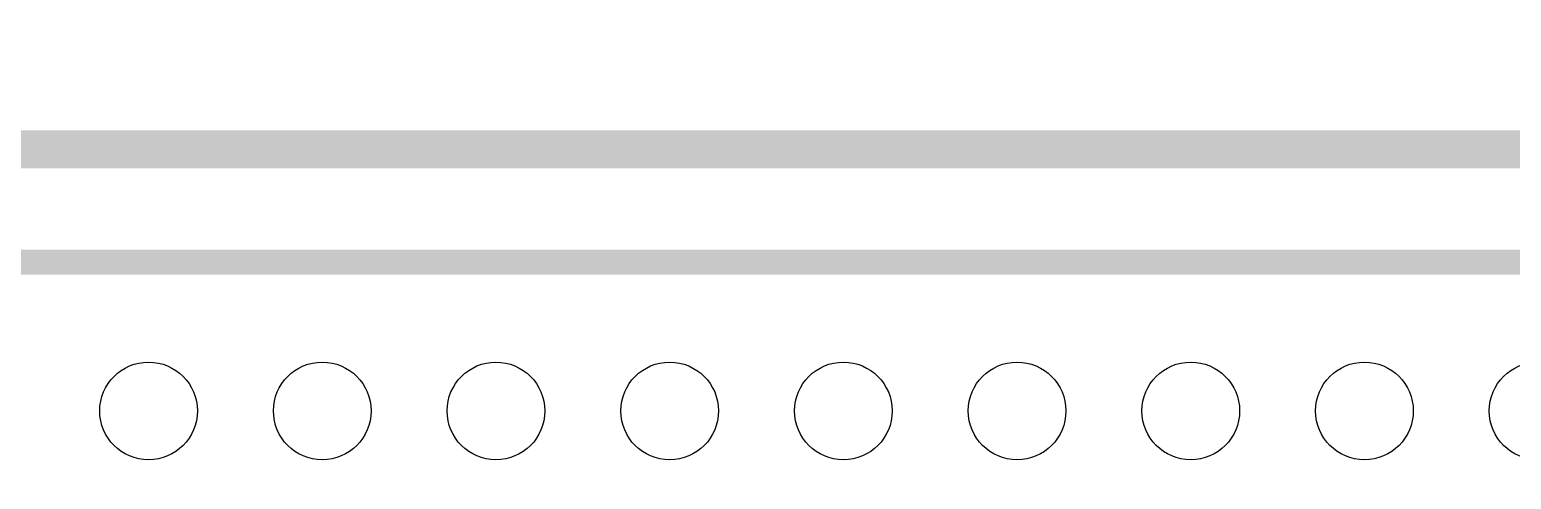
# Model space of a CAD drawing. Extents: x 2 to 176, y -19 to 159.
# Drawn here: x 107.77 to 113.74, y 113.83 to 115.65 of the extents above; entities that cross this region are included whole.
import ezdxf

# ---------------------------------------------------------------- set-up
doc = ezdxf.new("R2010")
doc.units = 0
for name, color, linetype in [('BG_SILKSCREEN_TOP', 7, 'CONTINUOUS'), ('PG_SILKSCREEN_TOP', 7, 'CONTINUOUS'), ('PIN_TOP', 92, 'CONTINUOUS')]:
    doc.layers.add(name, color=color, linetype=linetype)

msp = doc.modelspace()

# ---------------------------------------------------------------- linework, layer by layer
at = {"layer": 'BG_SILKSCREEN_TOP', "const_width": 0.1524}
msp.add_lwpolyline([(104.0384, 115.1636), (116.84, 115.1636), (116.4336, 115.57)], dxfattribs=at)
at = {"layer": 'PG_SILKSCREEN_TOP', "const_width": 0.100076}
msp.add_lwpolyline([(118.548912, 102.308914), (118.548912, 114.708686), (103.548688, 114.708686), (103.548688, 102.308914), (118.548912, 102.308914)], dxfattribs=at)
at = {"layer": 'PIN_TOP'}
for centre in [(108.248704, 114.108738), (108.948728, 114.108738), (109.648752, 114.108738), (110.348776, 114.108738), (111.0488, 114.108738), (111.748824, 114.108738), (112.448848, 114.108738), (113.148872, 114.108738), (113.848896, 114.108738)]:
    msp.add_circle(centre, 0.19685, dxfattribs=at)

doc.saveas('drawing.dxf')
